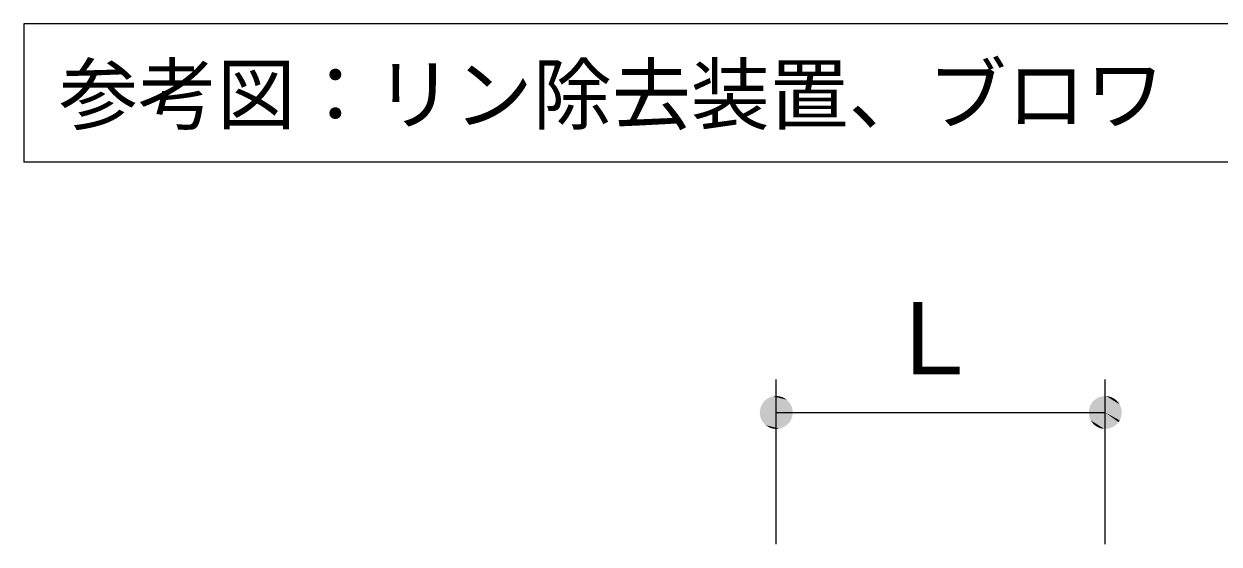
# Model space of a CAD drawing. Units: millimetres, scale not verified. Extents: x -23521 to 8910, y -6308 to 6308.
# Drawn here: x -478 to 1338, y 1868 to 2658 of the extents above; entities that cross this region are included whole.
import ezdxf
from ezdxf.enums import TextEntityAlignment as Align

# ---------------------------------------------------------------- set-up
doc = ezdxf.new("R2010")
doc.units = ezdxf.units.MM
doc.header["$LTSCALE"] = 30
doc.layers.add('0-5_07', color=7, linetype='Continuous', lineweight=25)
doc.layers.add('1-B_SUNPO', color=52, linetype='Continuous', lineweight=25)
doc.styles.add('ＭＳ ゴシック', font='')
doc.styles.get('ＭＳ ゴシック').set_extended_font_data('MS Gothic')

msp = doc.modelspace()

# ---------------------------------------------------------------- linework, layer by layer
at = {"layer": '0-5_07', "color": 3}
for p, q in [((-477.93, 2657.95), (-477.93, 2447.95)), ((2701.61, 2657.95), (-477.93, 2657.95)), ((2701.61, 2447.95), (-477.93, 2447.95))]:
    msp.add_line(p, q, dxfattribs=at)
at = {"layer": '1-B_SUNPO', "color": 2}
for p, q in [((665.42, 1867.5), (665.42, 2117.5)), ((1165.42, 1867.5), (1165.42, 2117.5)), ((665.42, 2067.5), (1165.42, 2067.5))]:
    msp.add_line(p, q, dxfattribs=at)
at = {"layer": '1-B_SUNPO'}
for points in [[(687.33, 2079.54), (652.03, 2088.61), (654.78, 2090.12)], [(685.65, 2082.19), (654.78, 2090.12), (657.7, 2091.28)], [(687.33, 2079.54), (654.78, 2090.12), (685.65, 2082.19)], [(683.65, 2084.61), (657.7, 2091.28), (660.74, 2092.06)], [(685.65, 2082.19), (657.7, 2091.28), (683.65, 2084.61)], [(681.36, 2086.76), (660.74, 2092.06), (663.85, 2092.45)], [(683.65, 2084.61), (660.74, 2092.06), (681.36, 2086.76)], [(678.82, 2088.61), (663.85, 2092.45), (666.99, 2092.45)], [(681.36, 2086.76), (663.85, 2092.45), (678.82, 2088.61)], [(676.07, 2090.12), (666.99, 2092.45), (670.11, 2092.06)], [(678.82, 2088.61), (666.99, 2092.45), (676.07, 2090.12)], [(676.07, 2090.12), (670.11, 2092.06), (673.15, 2091.28)], [(1190.42, 2067.5), (1152.03, 2088.61), (1154.78, 2090.12)], [(1190.22, 2070.63), (1154.78, 2090.12), (1157.7, 2091.28)], [(1190.42, 2067.5), (1154.78, 2090.12), (1190.22, 2070.63)], [(1189.64, 2073.72), (1157.7, 2091.28), (1160.74, 2092.06)], [(1190.22, 2070.63), (1157.7, 2091.28), (1189.64, 2073.72)], [(1188.67, 2076.7), (1160.74, 2092.06), (1163.85, 2092.45)], [(1189.64, 2073.72), (1160.74, 2092.06), (1188.67, 2076.7)], [(1187.33, 2079.54), (1163.85, 2092.45), (1166.99, 2092.45)], [(1188.67, 2076.7), (1163.85, 2092.45), (1187.33, 2079.54)], [(1185.65, 2082.19), (1166.99, 2092.45), (1170.11, 2092.06)], [(1187.33, 2079.54), (1166.99, 2092.45), (1185.65, 2082.19)], [(1183.65, 2084.61), (1170.11, 2092.06), (1173.15, 2091.28)], [(1185.65, 2082.19), (1170.11, 2092.06), (1183.65, 2084.61)], [(1181.36, 2086.76), (1173.15, 2091.28), (1176.07, 2090.12)], [(1183.65, 2084.61), (1173.15, 2091.28), (1181.36, 2086.76)], [(1181.36, 2086.76), (1176.07, 2090.12), (1178.82, 2088.61)], [(640.62, 2070.63), (665.37, 2067.5), (640.42, 2067.5)], [(690.42, 2067.5), (640.62, 2070.63), (641.21, 2073.72)], [(640.62, 2070.63), (665.37, 2067.51), (665.37, 2067.5)], [(640.62, 2070.63), (665.37, 2067.51), (665.37, 2067.51)], [(640.62, 2070.63), (665.38, 2067.52), (665.37, 2067.51)], [(640.62, 2070.63), (665.38, 2067.52), (665.38, 2067.52)], [(640.62, 2070.63), (665.38, 2067.53), (665.38, 2067.52)], [(640.62, 2070.63), (665.39, 2067.53), (665.38, 2067.53)], [(640.62, 2070.63), (665.39, 2067.54), (665.39, 2067.53)], [(640.62, 2070.63), (665.39, 2067.54), (665.39, 2067.54)], [(640.62, 2070.63), (665.4, 2067.55), (665.39, 2067.54)], [(640.62, 2070.63), (665.41, 2067.55), (665.4, 2067.55)], [(640.62, 2070.63), (665.41, 2067.55), (665.41, 2067.55)], [(640.62, 2070.63), (665.42, 2067.55), (665.41, 2067.55)], [(640.62, 2070.63), (665.42, 2067.55), (665.42, 2067.55)], [(690.42, 2067.5), (665.42, 2067.55), (640.62, 2070.63)], [(690.42, 2067.5), (641.21, 2073.72), (642.18, 2076.7)], [(690.42, 2067.5), (642.18, 2076.7), (643.51, 2079.54)], [(690.42, 2067.5), (643.51, 2079.54), (645.2, 2082.19)], [(690.22, 2070.63), (645.2, 2082.19), (647.2, 2084.61)], [(690.42, 2067.5), (645.2, 2082.19), (690.22, 2070.63)], [(689.64, 2073.72), (647.2, 2084.61), (649.49, 2086.76)], [(690.22, 2070.63), (647.2, 2084.61), (689.64, 2073.72)], [(688.67, 2076.7), (649.49, 2086.76), (652.03, 2088.61)], [(689.64, 2073.72), (649.49, 2086.76), (688.67, 2076.7)], [(688.67, 2076.7), (652.03, 2088.61), (687.33, 2079.54)], [(1140.62, 2070.63), (1165.37, 2067.5), (1140.42, 2067.5)], [(1190.42, 2067.5), (1140.62, 2070.63), (1141.21, 2073.72)], [(1140.62, 2070.63), (1165.37, 2067.51), (1165.37, 2067.5)], [(1140.62, 2070.63), (1165.37, 2067.51), (1165.37, 2067.51)], [(1140.62, 2070.63), (1165.38, 2067.52), (1165.37, 2067.51)], [(1140.62, 2070.63), (1165.38, 2067.52), (1165.38, 2067.52)], [(1140.62, 2070.63), (1165.38, 2067.53), (1165.38, 2067.52)], [(1140.62, 2070.63), (1165.39, 2067.53), (1165.38, 2067.53)], [(1140.62, 2070.63), (1165.39, 2067.54), (1165.39, 2067.53)], [(1140.62, 2070.63), (1165.39, 2067.54), (1165.39, 2067.54)], [(1140.62, 2070.63), (1165.4, 2067.55), (1165.39, 2067.54)], [(1140.62, 2070.63), (1165.41, 2067.55), (1165.4, 2067.55)], [(1140.62, 2070.63), (1165.41, 2067.55), (1165.41, 2067.55)], [(1140.62, 2070.63), (1165.42, 2067.55), (1165.41, 2067.55)], [(1140.62, 2070.63), (1165.42, 2067.55), (1165.42, 2067.55)], [(1190.42, 2067.5), (1165.42, 2067.55), (1140.62, 2070.63)], [(1190.42, 2067.5), (1141.21, 2073.72), (1142.18, 2076.7)], [(1190.42, 2067.5), (1142.18, 2076.7), (1143.51, 2079.54)], [(1190.42, 2067.5), (1143.51, 2079.54), (1145.2, 2082.19)], [(1190.42, 2067.5), (1145.2, 2082.19), (1147.2, 2084.61)], [(1190.42, 2067.5), (1147.2, 2084.61), (1149.49, 2086.76)], [(1190.42, 2067.5), (1149.49, 2086.76), (1152.03, 2088.61)], [(665.37, 2067.49), (640.42, 2067.5), (665.37, 2067.5)], [(665.37, 2067.49), (640.42, 2067.5), (665.37, 2067.49)], [(665.38, 2067.48), (640.42, 2067.5), (665.37, 2067.49)], [(665.38, 2067.48), (640.42, 2067.5), (665.38, 2067.48)], [(665.38, 2067.47), (640.42, 2067.5), (665.38, 2067.48)], [(665.39, 2067.47), (640.42, 2067.5), (665.38, 2067.47)], [(665.39, 2067.46), (640.42, 2067.5), (665.39, 2067.47)], [(665.39, 2067.46), (640.42, 2067.5), (665.39, 2067.46)], [(665.4, 2067.45), (640.42, 2067.5), (665.39, 2067.46)], [(665.41, 2067.45), (640.42, 2067.5), (665.4, 2067.45)], [(688.67, 2058.3), (640.42, 2067.5), (665.41, 2067.45)], [(687.33, 2055.46), (640.42, 2067.5), (688.67, 2058.3)], [(685.65, 2052.81), (640.42, 2067.5), (687.33, 2055.46)], [(685.65, 2052.81), (640.62, 2064.37), (640.42, 2067.5)], [(683.65, 2050.39), (640.62, 2064.37), (685.65, 2052.81)], [(683.65, 2050.39), (641.21, 2061.28), (640.62, 2064.37)], [(681.36, 2048.24), (641.21, 2061.28), (683.65, 2050.39)], [(681.36, 2048.24), (642.18, 2058.3), (641.21, 2061.28)], [(678.82, 2046.39), (642.18, 2058.3), (681.36, 2048.24)], [(678.82, 2046.39), (643.51, 2055.46), (642.18, 2058.3)], [(676.07, 2044.88), (643.51, 2055.46), (678.82, 2046.39)], [(676.07, 2044.88), (645.2, 2052.81), (643.51, 2055.46)], [(673.15, 2043.72), (645.2, 2052.81), (676.07, 2044.88)], [(673.15, 2043.72), (647.2, 2050.39), (645.2, 2052.81)], [(688.67, 2058.3), (665.41, 2067.45), (665.42, 2067.45)], [(688.67, 2058.3), (665.41, 2067.45), (665.41, 2067.45)], [(690.42, 2067.5), (665.43, 2067.55), (665.42, 2067.55)], [(688.67, 2058.3), (665.42, 2067.45), (665.43, 2067.45)], [(688.67, 2058.3), (665.42, 2067.45), (665.42, 2067.45)], [(690.42, 2067.5), (665.44, 2067.55), (665.43, 2067.55)], [(688.67, 2058.3), (665.43, 2067.45), (665.44, 2067.45)], [(690.42, 2067.5), (665.44, 2067.55), (665.44, 2067.55)], [(690.42, 2067.5), (665.45, 2067.54), (665.44, 2067.55)], [(688.67, 2058.3), (665.44, 2067.45), (665.45, 2067.46)], [(688.67, 2058.3), (665.44, 2067.45), (665.44, 2067.45)], [(690.42, 2067.5), (665.45, 2067.54), (665.45, 2067.54)], [(690.42, 2067.5), (665.46, 2067.53), (665.45, 2067.54)], [(688.67, 2058.3), (665.45, 2067.46), (665.46, 2067.47)], [(688.67, 2058.3), (665.45, 2067.46), (665.45, 2067.46)], [(690.42, 2067.5), (665.46, 2067.53), (665.46, 2067.53)], [(690.42, 2067.5), (665.47, 2067.52), (665.46, 2067.53)], [(688.67, 2058.3), (665.46, 2067.47), (665.47, 2067.48)], [(688.67, 2058.3), (665.46, 2067.47), (665.46, 2067.47)], [(690.42, 2067.5), (665.47, 2067.52), (665.47, 2067.52)], [(690.42, 2067.5), (665.47, 2067.51), (665.47, 2067.52)], [(690.42, 2067.5), (665.47, 2067.51), (665.47, 2067.51)], [(665.47, 2067.5), (665.47, 2067.51), (690.42, 2067.5)], [(690.22, 2064.37), (665.47, 2067.5), (690.42, 2067.5)], [(689.64, 2061.28), (665.47, 2067.5), (690.22, 2064.37)], [(688.67, 2058.3), (665.47, 2067.5), (689.64, 2061.28)], [(688.67, 2058.3), (665.47, 2067.49), (665.47, 2067.5)], [(688.67, 2058.3), (665.47, 2067.49), (665.47, 2067.49)], [(688.67, 2058.3), (665.47, 2067.48), (665.47, 2067.49)], [(688.67, 2058.3), (665.47, 2067.48), (665.47, 2067.48)], [(1165.37, 2067.49), (1140.42, 2067.5), (1165.37, 2067.5)], [(1165.37, 2067.49), (1140.42, 2067.5), (1165.37, 2067.49)], [(1165.38, 2067.48), (1140.42, 2067.5), (1165.37, 2067.49)], [(1165.38, 2067.48), (1140.42, 2067.5), (1165.38, 2067.48)], [(1165.38, 2067.47), (1140.42, 2067.5), (1165.38, 2067.48)], [(1165.39, 2067.47), (1140.42, 2067.5), (1165.38, 2067.47)], [(1165.39, 2067.46), (1140.42, 2067.5), (1165.39, 2067.47)], [(1165.39, 2067.46), (1140.42, 2067.5), (1165.39, 2067.46)], [(1185.65, 2052.81), (1140.42, 2067.5), (1165.39, 2067.46)], [(1183.65, 2050.39), (1140.42, 2067.5), (1185.65, 2052.81)], [(1181.36, 2048.24), (1140.42, 2067.5), (1183.65, 2050.39)], [(1178.82, 2046.39), (1140.42, 2067.5), (1181.36, 2048.24)], [(1176.07, 2044.88), (1140.42, 2067.5), (1178.82, 2046.39)], [(1176.07, 2044.88), (1140.62, 2064.37), (1140.42, 2067.5)], [(1173.15, 2043.72), (1140.62, 2064.37), (1176.07, 2044.88)], [(1173.15, 2043.72), (1141.21, 2061.28), (1140.62, 2064.37)], [(1170.11, 2042.94), (1141.21, 2061.28), (1173.15, 2043.72)], [(1170.11, 2042.94), (1142.18, 2058.3), (1141.21, 2061.28)], [(1166.99, 2042.55), (1142.18, 2058.3), (1170.11, 2042.94)], [(1166.99, 2042.55), (1143.51, 2055.46), (1142.18, 2058.3)], [(1163.85, 2042.55), (1143.51, 2055.46), (1166.99, 2042.55)], [(1163.85, 2042.55), (1145.2, 2052.81), (1143.51, 2055.46)], [(1160.74, 2042.94), (1145.2, 2052.81), (1163.85, 2042.55)], [(1160.74, 2042.94), (1147.2, 2050.39), (1145.2, 2052.81)], [(1185.65, 2052.81), (1165.39, 2067.46), (1165.4, 2067.45)], [(1185.65, 2052.81), (1165.4, 2067.45), (1165.41, 2067.45)], [(1185.65, 2052.81), (1165.41, 2067.45), (1165.42, 2067.45)], [(1185.65, 2052.81), (1165.41, 2067.45), (1165.41, 2067.45)], [(1190.42, 2067.5), (1165.43, 2067.55), (1165.42, 2067.55)], [(1185.65, 2052.81), (1165.42, 2067.45), (1165.43, 2067.45)], [(1185.65, 2052.81), (1165.42, 2067.45), (1165.42, 2067.45)], [(1190.42, 2067.5), (1165.44, 2067.55), (1165.43, 2067.55)], [(1185.65, 2052.81), (1165.43, 2067.45), (1165.44, 2067.45)], [(1190.42, 2067.5), (1165.44, 2067.55), (1165.44, 2067.55)], [(1190.42, 2067.5), (1165.45, 2067.54), (1165.44, 2067.55)], [(1185.65, 2052.81), (1165.44, 2067.45), (1165.45, 2067.46)], [(1185.65, 2052.81), (1165.44, 2067.45), (1165.44, 2067.45)], [(1190.42, 2067.5), (1165.45, 2067.54), (1165.45, 2067.54)], [(1190.42, 2067.5), (1165.46, 2067.53), (1165.45, 2067.54)], [(1185.65, 2052.81), (1165.45, 2067.46), (1165.46, 2067.47)], [(1185.65, 2052.81), (1165.45, 2067.46), (1165.45, 2067.46)], [(1190.42, 2067.5), (1165.46, 2067.53), (1165.46, 2067.53)], [(1190.42, 2067.5), (1165.47, 2067.52), (1165.46, 2067.53)], [(1185.65, 2052.81), (1165.46, 2067.47), (1165.47, 2067.48)], [(1185.65, 2052.81), (1165.46, 2067.47), (1165.46, 2067.47)], [(1190.42, 2067.5), (1165.47, 2067.52), (1165.47, 2067.52)], [(1190.42, 2067.5), (1165.47, 2067.51), (1165.47, 2067.52)], [(1190.42, 2067.5), (1165.47, 2067.51), (1165.47, 2067.51)], [(1165.47, 2067.5), (1165.47, 2067.51), (1190.42, 2067.5)], [(1190.22, 2064.37), (1165.47, 2067.5), (1190.42, 2067.5)], [(1189.64, 2061.28), (1165.47, 2067.5), (1190.22, 2064.37)], [(1188.67, 2058.3), (1165.47, 2067.5), (1189.64, 2061.28)], [(1187.33, 2055.46), (1165.47, 2067.5), (1188.67, 2058.3)], [(1185.65, 2052.81), (1165.47, 2067.5), (1187.33, 2055.46)], [(1185.65, 2052.81), (1165.47, 2067.49), (1165.47, 2067.5)], [(1185.65, 2052.81), (1165.47, 2067.49), (1165.47, 2067.49)], [(1185.65, 2052.81), (1165.47, 2067.48), (1165.47, 2067.49)], [(1185.65, 2052.81), (1165.47, 2067.48), (1165.47, 2067.48)], [(670.11, 2042.94), (647.2, 2050.39), (673.15, 2043.72)], [(670.11, 2042.94), (649.49, 2048.24), (647.2, 2050.39)], [(666.99, 2042.55), (649.49, 2048.24), (670.11, 2042.94)], [(666.99, 2042.55), (652.03, 2046.39), (649.49, 2048.24)], [(663.85, 2042.55), (652.03, 2046.39), (666.99, 2042.55)], [(663.85, 2042.55), (654.78, 2044.88), (652.03, 2046.39)], [(660.74, 2042.94), (654.78, 2044.88), (663.85, 2042.55)], [(660.74, 2042.94), (657.7, 2043.72), (654.78, 2044.88)], [(1157.7, 2043.72), (1147.2, 2050.39), (1160.74, 2042.94)], [(1157.7, 2043.72), (1149.49, 2048.24), (1147.2, 2050.39)], [(1154.78, 2044.88), (1149.49, 2048.24), (1157.7, 2043.72)], [(1154.78, 2044.88), (1152.03, 2046.39), (1149.49, 2048.24)]]:
    msp.add_solid(points, dxfattribs=at)

# ---------------------------------------------------------------- texts
at = {"layer": '0-5_07', "color": 4, "style": 'ＭＳ ゴシック'}
msp.add_text('参考図：リン除去装置、ブロワ\u3000平断面図', height=87.98, dxfattribs=at).set_placement((-424.63, 2480.42), align=Align.BOTTOM_LEFT)
at = {"layer": '1-B_SUNPO', "color": 4, "style": 'ＭＳ ゴシック'}
msp.add_text('Ｌ', height=110, dxfattribs=at).set_placement((827.92, 2092.24), align=Align.BOTTOM_LEFT)

doc.saveas('drawing.dxf')
